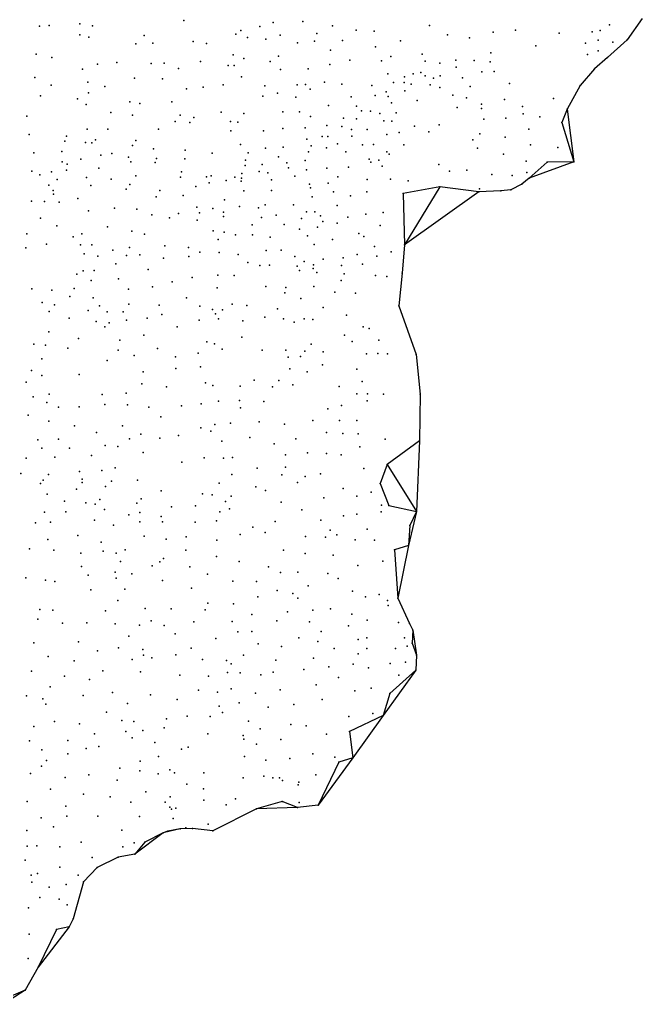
# Model space of a CAD drawing. Header units: millimetres. Extents: x 399711 to 433151, y 4365450 to 4409174.
# Drawn here: x 406354 to 413009, y 4365765 to 4376384 of the extents above; entities that cross this region are included whole.
import ezdxf

# ---------------------------------------------------------------- set-up
doc = ezdxf.new("R2010")
doc.units = ezdxf.units.MM
doc.layers.add('边界', color=7, linetype='Continuous')

msp = doc.modelspace()

# ---------------------------------------------------------------- linework, layer by layer
for p in [(408108.547, 4376378.002, 31.3), (409380.375, 4376366.63, 30.04), (406564.811, 4376315.405, 33.244), (406665.738, 4376323.046, 33.03), (406994.617, 4376343.562, 32.597), (407129.977, 4376319.659, 32.608), (408715.611, 4376271.444, 32.084), (408921.349, 4376313.615, 32.15), (409064.108, 4376357.539, 30.233), (409696.787, 4376321.306, 29.717), (409951.981, 4376273.88, 29.846), (410143.285, 4376262.425, 30.1), (410734.202, 4376323.714, 30.142), (411416.158, 4376254.131, 30.5), (411654.122, 4376272.711, 30.5), (412473.461, 4376257.595, 28.9), (412559.315, 4376269.43, 27.6), (412661.451, 4376331.563, 25.4), (406994.099, 4376225.877, 32.928), (407092.719, 4376201.048, 32.875), (407684.248, 4376216.375, 31.952), (408207.939, 4376151.439, 31.399), (408664.746, 4376231.049, 30.575), (408787.116, 4376194.503, 30.442), (408985.335, 4376178.446, 30.16), (409138.34, 4376221.899, 31.628), (409505.131, 4376157.841, 32.103), (409531.31, 4376238.078, 29.777), (409806.15, 4376162.421, 29.844), (410425.598, 4376159.345, 30.4), (410927.884, 4376222.943, 31.563), (411162.534, 4376193.489, 30.8), (412123.265, 4376240.656, 29.5), (412540.072, 4376165.875, 25.1), (412696.977, 4376146.643, 25.4), (412847.961, 4376171.792, 28.7), (407595.404, 4376126.613, 32.05), (407777.488, 4376134.311, 33.431), (408348.312, 4376132.889, 31.175), (409324.275, 4376139.899, 31.737), (409675.322, 4376060.262, 30.559), (410157.858, 4376094.662, 30.245), (411871.636, 4376105.491, 30.3), (412402.223, 4376134.132, 25.9), (412539.734, 4376054.774, 26.3), (406527.943, 4376017.18, 33.493), (406694.197, 4375980.596, 33.779), (408285.076, 4375939.869, 31.2), (408285.109, 4375939.841, 31.201), (408634.607, 4376009.557, 30.764), (408749.839, 4375971.722, 30.604), (409032.658, 4375939.763, 30.6), (409118.695, 4375996.472, 31.587), (409882.286, 4375954.831, 30.178), (410222.085, 4375945.425, 30.246), (410322.411, 4375992.921, 31.032), (410655.829, 4376015.956, 30.103), (410690.32, 4375943.254, 30.3), (411015.522, 4375954.619, 30), (411212.807, 4375951.237, 25.6), (411385.566, 4375937.064, 28.7), (411390.723, 4376031.123, 30.6), (412424.614, 4376013.501, 25.1), (412638.086, 4375981.614, 29.4), (407022.872, 4375858.275, 33.125), (407183.327, 4375910.15, 32.7), (407391.651, 4375929.607, 32.4), (407758.361, 4375917.418, 33.1), (407897.601, 4375920.796, 32.9), (408050.288, 4375863.432, 31.7), (408581.806, 4375896.509, 31.1), (408644.328, 4375895.42, 30.976), (409141.46, 4375852.315, 30.6), (409438.985, 4375859.688, 30.801), (409670.639, 4375908.721, 30.1), (410846.129, 4375922.14, 30.126), (411021.998, 4375880.371, 29.2), (411294.029, 4375828.831, 27.8), (411426.822, 4375831.408, 28.7), (412501.271, 4375860.224, 27.8), (406513.855, 4375769.426, 33.86), (407578.558, 4375760.331, 32.3), (407878.389, 4375754.494, 31.8), (408725.645, 4375775.659, 30.715), (410290.026, 4375806.097, 30.446), (410466.212, 4375774.092, 30.4), (410560.012, 4375808.072, 29.7), (410640.834, 4375823.326, 30.532), (410687.241, 4375787.814, 30.237), (410776.981, 4375760.965, 26.86), (410848.793, 4375787.439, 33.273), (411089.039, 4375764.407, 25.1), (406690.063, 4375685.415, 33.872), (407079.761, 4375720.118, 33.125), (407263.152, 4375670.829, 32.8), (408136.881, 4375647.904, 31.707), (408315.793, 4375664.288, 31.608), (408527.291, 4375688.319, 31.3), (408972.809, 4375678.008, 31.3), (409319.887, 4375691.289, 30.3), (409407.565, 4375694.65, 30.395), (409458.386, 4375643.678, 30.2), (409610.525, 4375717.333, 30.2), (409798.082, 4375695.706, 30.414), (410118.234, 4375684.218, 30.5), (410350.711, 4375715.76, 30.6), (410463.315, 4375715.158, 33.9), (410471.714, 4375627.463, 30.4), (410539.636, 4375697.092, 30.1), (410742.265, 4375690.38, 33.671), (410845.065, 4375660.175, 29.721), (411168.972, 4375670.348, 26.6), (411589.267, 4375702.56, 24.6), (412347.297, 4375683.978, 28.8), (406574.117, 4375573.248, 36.4), (406969.373, 4375540.812, 33.437), (407086.295, 4375603.079, 33.261), (408952.901, 4375569.23, 30.844), (409107.984, 4375600.502, 30.8), (409306.192, 4375556.771, 30.3), (409896.702, 4375560.255, 30.686), (410154.108, 4375577.35, 30.6), (410270.54, 4375613.548, 30.1), (410292.953, 4375566.63, 29.9), (410602.801, 4375521.306, 26.6), (410986.26, 4375580.151, 30.3), (411131.969, 4375552.294, 30.5), (411538.209, 4375532.593, 29.603), (412059.633, 4375543.298, 29.869), (407061.244, 4375481.302, 33.067), (407528.931, 4375507.048, 32.396), (407635.56, 4375488.944, 32.446), (407979.63, 4375507.39, 31.9), (409655.063, 4375469.117, 30.8), (409953.815, 4375461.6, 30.6), (410006.41, 4375411.245, 33.9), (410102.287, 4375408.705, 30.6), (410327.463, 4375498.524, 30.6), (411030.434, 4375448.033, 30.856), (411291.482, 4375483.374, 30.23), (411292.818, 4375435.663, 30.432), (411730.271, 4375456.754, 29.879), (412208.177, 4375428.123, 29.542), (406429.51, 4375354.92, 34.536), (407327.402, 4375392.594, 32.8), (407556.849, 4375364.844, 32.457), (408013.58, 4375296.686, 31.865), (408068.781, 4375365.337, 31.988), (408214.374, 4375340.903, 31.57), (408507.822, 4375398.41, 31.4), (408606.813, 4375297.911, 31.378), (408748.57, 4375383.883, 31.2), (409164.739, 4375400.28, 30.3), (409344.554, 4375401.557, 31), (409462.67, 4375349.736, 30.99), (409816.643, 4375332.566, 31.1), (409955.921, 4375327.676, 20.7), (410202.522, 4375382.292, 30.589), (410247.505, 4375304.884, 30.476), (410333.02, 4375300.739, 29.649), (410377.1, 4375391.253, 29.481), (411314.9, 4375323.054, 30.199), (411549.955, 4375333.466, 29.978), (411735.796, 4375379.223, 30.047), (411916.733, 4375348.495, 29.737), (407072.603, 4375216.012, 33.288), (407296.417, 4375216.08, 36.4), (407837.503, 4375215.535, 32.3), (408171.268, 4375286.001, 32.52), (408610.009, 4375196.456, 32), (408685.225, 4375289.24, 31.365), (408959.343, 4375196.904, 31.1), (409164.739, 4375222.897, 30.3), (409405.711, 4375228.646, 31), (409635.625, 4375253.405, 31.2), (409797.641, 4375243.921, 33.7), (409899.508, 4375212.367, 30.4), (410068.541, 4375211.893, 30.778), (410574.759, 4375246.392, 30.867), (410839.466, 4375260.797, 30.682), (411796.651, 4375214.071, 29.8), (412151.078, 4375288.088, 29.389), (406451.566, 4375158.499, 28.841), (406835.232, 4375085.884, 28.198), (406853.948, 4375140.781, 33.821), (407162.06, 4375101.875, 33.705), (407593.111, 4375095.607, 31.877), (409421.889, 4375107.758, 31.2), (409586.343, 4375139.01, 33.5), (409647.333, 4375136.2, 30.1), (409902.894, 4375139.647, 30.972), (410279.306, 4375159.302, 29.657), (410410.663, 4375178.859, 26.1), (410728.611, 4375187.148, 33.259), (411199.686, 4375100.886, 30.241), (411273.865, 4375165.552, 30.296), (411543.019, 4375129.088, 29.8), (406803.987, 4374977.865, 27.997), (407056.717, 4375071.553, 27.607), (407122.815, 4375068.063, 30.797), (407558.056, 4375040.738, 32.795), (407781.609, 4375006.365, 32.62), (408121.614, 4374992.934, 32.828), (408712.82, 4375052.986, 31.2), (408979.811, 4375011.287, 31.643), (409168.714, 4375023.873, 31.39), (409470.613, 4375036.879, 30.1), (409632.057, 4375017.784, 31), (409751.187, 4375059.48, 30.769), (410019.592, 4375049.99, 30.668), (410134.98, 4375052.004, 29.459), (410462, 4375047.555, 30.751), (411249.548, 4375011.445, 30.162), (411813.691, 4375048.108, 29.621), (412108.93, 4375020.673, 29.362), (406503.592, 4374963.504, 28.375), (407005.208, 4374895.608, 29.996), (407220.313, 4374937.295, 27.288), (407338.364, 4374956.358, 33.703), (407516.467, 4374915.514, 33.025), (407816.746, 4374901.346, 35.9), (408117.059, 4374898.304, 32.632), (408409.873, 4374960.959, 32.936), (408765.936, 4374885.046, 32.219), (408795.78, 4374961.212, 31.462), (409121.497, 4374919.866, 31.248), (409404.959, 4374881.132, 31.089), (409442.459, 4374972.709, 31.014), (409841.619, 4374971.793, 31.137), (410088.403, 4374894.685, 29.95), (410192.976, 4374883.974, 28.293), (410278.955, 4374974.13, 28.257), (410304.612, 4374948.896, 30.509), (411527.393, 4374949.23, 29.605), (411769.147, 4374875.246, 29.764), (406480.726, 4374768.387, 33.605), (406807.226, 4374865.415, 28.608), (406807.226, 4374865.385, 28.617), (406852.398, 4374776.513, 34.978), (406859.346, 4374841.689, 30.054), (407199.139, 4374799.651, 30.2), (407538.967, 4374865.611, 29.954), (407799.569, 4374858.476, 32.817), (408764.709, 4374826.075, 31.6), (408944.575, 4374837.83, 31.4), (409209.743, 4374856.42, 30.6), (409228.233, 4374802.047, 31.115), (409419.403, 4374780.548, 31.41), (409635.315, 4374797.779, 31.052), (409867.444, 4374807.838, 31.128), (410106.011, 4374862.228, 25.8), (410229.965, 4374821.242, 29.667), (410835.547, 4374837.856, 31.195), (411134.141, 4374778.857, 29.999), (411992.325, 4374862.737, 29.539), (412278.543, 4374865.544, 31.197), (406567.405, 4374725.999, 36.211), (406690.864, 4374761.22, 33.745), (406753.537, 4374676.66, 36.289), (407068.008, 4374698.866, 34.1), (407329.265, 4374682.983, 34.02), (407595.454, 4374716.978, 30.4), (408070.999, 4374702.078, 32.4), (408083.887, 4374759.54, 31.651), (408349.48, 4374704.916, 31.311), (408399.081, 4374715.938, 34.7), (408559.145, 4374667.824, 31.177), (408653.669, 4374702.203, 34.8), (408721.717, 4374659.644, 31.8), (408722.971, 4374690.402, 31.3), (408728.502, 4374740.907, 31.3), (408914.718, 4374764.805, 34.4), (409006.682, 4374748.977, 31.2), (409046.577, 4374674.537, 31.431), (409294.207, 4374714.851, 31.298), (409754.692, 4374706.019, 31.171), (410068.708, 4374677.302, 30.6), (410317.429, 4374682.925, 34.13), (410505.449, 4374663.539, 31.405), (410947.896, 4374765.218, 30.3), (411403.2, 4374729.961, 29.8), (411620.276, 4374720.455, 29.962), (411775.568, 4374751.953, 29.769), (411802.424, 4374691.841, 30.807), (406662.26, 4374617.946, 32.3), (406709.996, 4374558.681, 33.699), (407113.891, 4374612.818, 32.3), (407491.076, 4374573.303, 32.3), (407529.118, 4374622.481, 34.1), (407850.551, 4374561.76, 26.6), (408235.856, 4374601.826, 32.4), (408379.237, 4374640.282, 32.347), (408749.191, 4374557.776, 32.2), (409043.514, 4374558.496, 31.797), (409452.455, 4374626.524, 31.293), (409463.546, 4374589.342, 31.238), (409649.682, 4374638.458, 31.076), (410846.363, 4374597.896, 31.784), (411269.096, 4374578.207, 29.929), (411496.998, 4374557.791, 29.8), (411604.054, 4374566.834, 30.114), (411722.508, 4374627.463, 29.694), (406477.143, 4374447.506, 32.772), (406713.378, 4374521.857, 32.694), (406974.958, 4374474.864, 32.405), (407810.084, 4374493.595, 28.5), (408098.731, 4374506.302, 32.2), (408543.132, 4374461.485, 32.757), (409479.488, 4374493.444, 31.549), (409706.844, 4374546.926, 31.6), (409888.886, 4374504.649, 29.4), (410064.484, 4374544.69, 30.9), (410453.958, 4374528.43, 31.715), (411262.856, 4374546.204, 31.102), (406617.754, 4374441.361, 32.781), (406775.701, 4374436.327, 32.814), (407089.348, 4374342.61, 32.397), (407364.482, 4374369.88, 32.5), (407603.851, 4374360.292, 32.631), (408245.956, 4374382.98, 25.9), (408419.351, 4374365.938, 31.982), (408704.593, 4374388.305, 31.8), (408906.499, 4374373.809, 31.863), (408978.126, 4374405.879, 31.977), (409281.084, 4374405.185, 31.757), (409747.6, 4374400.797, 24.2), (406573.914, 4374265.841, 32.906), (407764.31, 4374301.584, 32.539), (407955.318, 4374267.884, 32.4), (408051.16, 4374313.15, 30.6), (408251.547, 4374244.125, 30.4), (408276.698, 4374320.811, 28.886), (408530.776, 4374281.266, 27.3), (408533.415, 4374328.504, 31.822), (408936.455, 4374273.154, 31.446), (409095.565, 4374296.2, 27.109), (409364.743, 4374260.946, 29.424), (409419.819, 4374330.559, 31.158), (409510.264, 4374331.116, 31.089), (409567.946, 4374287.522, 25.787), (409861.169, 4374274.429, 30.9), (410053.929, 4374305.842, 30.6), (410240.95, 4374324.435, 27.7), (406748.896, 4374181.653, 32.83), (407292.632, 4374171.585, 32.6), (408422.922, 4374130.037, 30.154), (408838.609, 4374193.703, 27.73), (409180.345, 4374195.508, 29.5), (409343.893, 4374146.187, 26.9), (409537.581, 4374167.456, 29.509), (409595.397, 4374227.087, 28.243), (409748.264, 4374211.002, 31.5), (410209.047, 4374186.3, 30.8), (406429.242, 4374096.735, 33.041), (406923.3, 4374066.252, 34.8), (407015.799, 4374097.492, 32.492), (407552.191, 4374124.428, 32.681), (407686.459, 4374092.142, 32.613), (408474.256, 4374035.13, 31.609), (408538.165, 4374115.002, 30.392), (408659.44, 4374087.819, 31.1), (408842.277, 4374087.712, 29.928), (409029.604, 4374059.519, 27.228), (409428.751, 4374074.234, 30.1), (409699.035, 4374035.542, 31.674), (409979.137, 4374101.342, 31.7), (410032.995, 4374069.013, 30.7), (406417.871, 4373948.401, 33.169), (406639.646, 4373987.708, 34.834), (407003.805, 4373980.741, 34.857), (407123.287, 4373978.383, 32.648), (407348.296, 4373920.997, 33.602), (407526.637, 4373952.056, 32.344), (407903.342, 4373967.599, 32.238), (408157.541, 4373951.244, 31.806), (408989.347, 4373917.415, 31.63), (409147.2, 4373923.178, 31.4), (409500.289, 4373981.712, 31.4), (410146.786, 4373962.026, 30.7), (410468.657, 4373980.334, 32.013), (407042.107, 4373882.903, 32.696), (407187.936, 4373856.257, 32.791), (407495.289, 4373866.852, 32.707), (407636.217, 4373872.493, 32.495), (407891.21, 4373837.855, 32.276), (408161.957, 4373853.634, 31.686), (408277.08, 4373899.827, 32.693), (408485.357, 4373897.423, 32.885), (408690.141, 4373875.458, 32), (409296.397, 4373853.304, 31.2), (409596.991, 4373827.44, 31.334), (409810.97, 4373840.721, 31.1), (409961.419, 4373876.409, 30.497), (410171.985, 4373859.031, 31.019), (410325.435, 4373904.87, 27.8), (407148.493, 4373704.864, 32.602), (407378.68, 4373777.143, 32.8), (407725.877, 4373715.73, 32.3), (408792.393, 4373791.597, 32.1), (408921.579, 4373757.704, 30.962), (409023.496, 4373762.277, 32.007), (409321.023, 4373751.842, 31.694), (409343.671, 4373704.106, 32.359), (409393.699, 4373801.88, 32.7), (409491.684, 4373726.249, 33), (409493.896, 4373764.801, 31.1), (409794.675, 4373756.524, 30.3), (410019.662, 4373770.766, 30.2), (406964.207, 4373664.082, 34.5), (407030.307, 4373701.164, 32.778), (407408.086, 4373616.106, 32.6), (408197.275, 4373629.024, 31.684), (408471.967, 4373655.962, 31.271), (408645.867, 4373651.834, 31.4), (409531.068, 4373682.435, 31.6), (409790.207, 4373598.477, 30.2), (409823.908, 4373670.631, 30.653), (410156.14, 4373650.826, 30.749), (410277.008, 4373639.437, 31.169), (410441.022, 4373675.873, 32.164), (406483.529, 4373509.368, 33.4), (406696.125, 4373496.091, 34.3), (406935.959, 4373511.116, 33.361), (407115.121, 4373596.733, 29.547), (407517.132, 4373505.586, 34.1), (407774.169, 4373530.492, 32.2), (407983.711, 4373583.559, 32.1), (408465.23, 4373520.795, 31.345), (408982.938, 4373535.215, 31.3), (409198.85, 4373523.69, 31.783), (409499.295, 4373533.422, 31.458), (406888.794, 4373427.638, 33.747), (407138.878, 4373411.481, 33.5), (408134.476, 4373412.364, 31.8), (409189.009, 4373465.421, 31.005), (409359.359, 4373405.184, 30.7), (409722.531, 4373474.54, 30.1), (409943.062, 4373461.51, 29.7), (406593.142, 4373363.137, 33.99), (406725.838, 4373338.198, 29.441), (407204.397, 4373326.355, 33.4), (407518.443, 4373344.049, 32.74), (407843.13, 4373332.633, 32.027), (408278.026, 4373321.935, 31.743), (408413.297, 4373286.986, 31.486), (408520.525, 4373285.565, 31.721), (408624.354, 4373343.59, 31.5), (408780.067, 4373329.395, 31.412), (409111.036, 4373295.992, 31.244), (409596.122, 4373310.417, 30.696), (410405.995, 4373328.141, 31.997), (406667.274, 4373268.003, 33.903), (406879.564, 4373196.332, 33.4), (407084.478, 4373275.386, 33.6), (407286.375, 4373264.415, 33.388), (407457.201, 4373264.136, 33.34), (407494.751, 4373174.157, 32.669), (407714.257, 4373194.289, 32.237), (407872.51, 4373233.443, 32.17), (408272.764, 4373173.033, 31.779), (408447.884, 4373239.838, 32.022), (408479.04, 4373186.43, 31.591), (408973.209, 4373204.048, 31.8), (409172.382, 4373189.597, 31.5), (409395.595, 4373187.439, 31.294), (409486.963, 4373180.954, 30.8), (409848.698, 4373225.93, 29.825), (407171.213, 4373157.808, 32.9), (407261.186, 4373102.584, 33.315), (407310.368, 4373146.22, 32.9), (408036.253, 4373103.386, 31.9), (408739.684, 4373166.224, 31.532), (409287.277, 4373151.674, 30.9), (410026.076, 4373101.127, 30.4), (410090.231, 4373084.985, 31.462), (406664.443, 4373047.6, 33.242), (406981.966, 4372979.238, 33.232), (407680.798, 4373015.103, 32.4), (408728.217, 4372991.279, 32), (409826.98, 4373012.476, 30.18), (406504.467, 4372917.426, 33.329), (406628.845, 4372907.867, 33.294), (406865.946, 4372875.739, 33.4), (407421.958, 4372958.46, 32.868), (407826.678, 4372871.385, 32), (408353.271, 4372942.76, 31.73), (408434.753, 4372919.512, 32.061), (408517.854, 4372863.354, 32.185), (409469.759, 4372918.106, 30.568), (409907.931, 4372946.297, 31.6), (410191.601, 4372958.431, 28.3), (406587.746, 4372759.995, 33.88), (407405.701, 4372852.783, 33.9), (407576.011, 4372795.42, 32.6), (408019.753, 4372781.443, 31.9), (408260.638, 4372822.344, 31.839), (408943.6, 4372853.091, 32.134), (409196.709, 4372851.705, 31.6), (409223.306, 4372777.172, 33.2), (409356.528, 4372785.044, 30.615), (409401.801, 4372843.272, 31.093), (409597.439, 4372834.156, 30.955), (410061.234, 4372814.675, 32.159), (410182.887, 4372817.063, 33.353), (410286.407, 4372814.268, 32.784), (410593.919, 4372807.869, 33.156), (407287.335, 4372741.14, 34.16), (408020.655, 4372656.182, 31.9), (408287.549, 4372674.288, 31.844), (409241.646, 4372653.26, 30.6), (409589.905, 4372694.542, 30.7), (409958.003, 4372648.519, 32), (406479.662, 4372633.896, 34.174), (406587.514, 4372583.364, 33.976), (406989.296, 4372591.732, 33.857), (407671.526, 4372621.005, 32.336), (409426.749, 4372621.783, 30.5), (406420.063, 4372511.525, 33.967), (407659.674, 4372491.567, 32.829), (407921.13, 4372460.513, 32.3), (408339.12, 4372504.002, 31.481), (408418.527, 4372474.632, 31.806), (408709.04, 4372467.838, 31.1), (408859.82, 4372532.438, 31.909), (409054.363, 4372459.54, 30.554), (409124.928, 4372527.375, 32.077), (409274.38, 4372481.655, 30.7), (409768.835, 4372464.334, 31.4), (410014.708, 4372516.801, 31.4), (406495.23, 4372355.125, 33.8), (406667.612, 4372381.131, 33.6), (407234.257, 4372379.442, 32.6), (407490.105, 4372392.96, 32.447), (409959.462, 4372384.466, 31.09), (410071.859, 4372386.017, 31.742), (410243.203, 4372384.31, 33.191), (410634.149, 4372380.963, 33.848), (406640.989, 4372293.152, 33.474), (406768.766, 4372242.094, 33.859), (406988.292, 4372248.246, 33.883), (407263.281, 4372273.208, 33.074), (407506.5, 4372266.878, 32.6), (407733.434, 4372244.375, 32.2), (408081.968, 4372258.129, 31.5), (408291.695, 4372280.13, 31.234), (408478.673, 4372306.495, 31.276), (408703.46, 4372314.428, 31.027), (408712.749, 4372235.535, 31.027), (408962.9, 4372302.453, 30.8), (409646.181, 4372226.301, 30.329), (409795.023, 4372262.366, 29.7), (410068.599, 4372311.079, 28.7), (406442.464, 4372158.203, 33.539), (407861.56, 4372139.08, 32), (406663.966, 4372094.592, 33.326), (406938.768, 4372044.784, 32.903), (407450.722, 4372044.649, 32.725), (408290.602, 4372022.81, 31.766), (408440.195, 4372058.141, 31.688), (408606.873, 4372071.124, 31.6), (408912.146, 4372086.909, 32.348), (409184.876, 4372063.285, 31.4), (409486.509, 4372099.282, 30.341), (409771.731, 4372100.984, 30.322), (409956.215, 4372101.016, 31.246), (406767.139, 4371899.995, 33.2), (407173.334, 4371972.893, 32.7), (407525.845, 4371905.446, 31.825), (407648.206, 4371954.737, 31.874), (407851.632, 4371913.035, 31.8), (408052.183, 4371940.664, 31.9), (408396.169, 4371986.522, 32.1), (408814.9, 4371920.145, 32.2), (409304.142, 4371904.382, 31.2), (409632.005, 4371974.304, 30.344), (409807.589, 4371962.483, 29.8), (409973.225, 4371959.585, 30.867), (410261.955, 4371900.983, 33.243), (406546.449, 4371895.554, 33.6), (406588.486, 4371803.655, 33.655), (406884.764, 4371805.383, 32.95), (407267.607, 4371833.849, 32.174), (407403.168, 4371822.797, 32.131), (408513.234, 4371880.211, 32.665), (409074.644, 4371852.017, 31.2), (409988.53, 4371820.165, 31.2), (410627.111, 4371885.28, 34.543), (406420.125, 4371697.383, 34.2), (406727.149, 4371707.553, 33.3), (407121.15, 4371726.444, 32.399), (407673.067, 4371757.32, 32.401), (408325.256, 4371702.454, 28.7), (408531.159, 4371699.232, 31.792), (408627.309, 4371703.795, 31.7), (409195.736, 4371733.449, 31.138), (409430.637, 4371756.314, 30.9), (409633.029, 4371749.091, 30.7), (409791.534, 4371734.837, 29.6), (407372.291, 4371594.73, 30), (408086.3, 4371655.155, 32.952), (408892.96, 4371592.69, 31.313), (409194.904, 4371601.676, 30.902), (410030.961, 4371586.298, 31.744), (410282.911, 4371630.602, 33.523), (406363.185, 4371535.763, 34.218), (406659.989, 4371524.17, 33.416), (406991.428, 4371556.799, 32.714), (407018.603, 4371473.884, 33), (407231.057, 4371565.249, 32.146), (408621.143, 4371522.017, 31.7), (409155.902, 4371521.149, 30.845), (409406.304, 4371502.219, 31.213), (409569.241, 4371530.312, 31.457), (406573.051, 4371427.18, 34.689), (406601.528, 4371463.537, 33.5), (407019.322, 4371438.676, 34.136), (407269.685, 4371397.018, 32.09), (407332.933, 4371453.114, 33.286), (407610.85, 4371463.595, 32.736), (408487.126, 4371431.193, 31.7), (408876.687, 4371393.168, 31.5), (409324.418, 4371439.506, 30.9), (409810.183, 4371374.09, 31.6), (410208.674, 4371428.371, 31.4), (406644.441, 4371314.361, 32.7), (406958.055, 4371365.271, 32.767), (407652.606, 4371264.323, 31.2), (407865.477, 4371348.853, 32.336), (408305.523, 4371315.927, 32.458), (408410.455, 4371305.482, 29.5), (408614.218, 4371293.028, 31.6), (408980.923, 4371351.061, 31.641), (409603.496, 4371274.848, 31.5), (409957.051, 4371290.306, 31.463), (410111.99, 4371335.871, 31.6), (406832.637, 4371238.377, 32.8), (407061.042, 4371222.095, 32.344), (407159.573, 4371204.74, 33.76), (407209.697, 4371256.757, 32.353), (407605.216, 4371216.311, 31.896), (407975.19, 4371178.177, 31.9), (408232.83, 4371190.033, 31.8), (408551.478, 4371236.016, 31.703), (408596.766, 4371155.647, 31.9), (409150.128, 4371226.56, 31.4), (410221.713, 4371197.513, 33.762), (410299.263, 4371193.036, 34.465), (406615.982, 4371121.421, 34), (406844.816, 4371124.502, 32.8), (407260.324, 4371151.152, 32.1), (407519.926, 4371094.051, 31.485), (407638.419, 4371117.69, 31.942), (407864.091, 4371075.645, 33.303), (408491.759, 4371125.655, 32.059), (409369.852, 4371144.166, 32.135), (409816.893, 4371081.728, 31.5), (409956.38, 4371100.288, 31.58), (410217.094, 4371125.663, 28.7), (410595.443, 4371126.745, 34.809), (406520.586, 4371006.375, 33.789), (406681.582, 4371013.243, 32.6), (407153.334, 4371034.264, 32.2), (407354.288, 4370980.592, 32.2), (407637.491, 4371017.734, 32.1), (407879.612, 4371016.374, 32.426), (408227.745, 4371013.886, 32.1), (408455.922, 4371027.187, 31.6), (408845.67, 4370959.25, 31.448), (409085.025, 4371020.693, 31.426), (409573.383, 4371034.076, 31.375), (410524.916, 4370980.085, 34.72), (406972.297, 4370873.062, 32.6), (407681.741, 4370863.859, 32.4), (408132.479, 4370857.106, 32.231), (408710.948, 4370883.589, 31.432), (408978.174, 4370903.376, 31.314), (409407.222, 4370860.502, 31.498), (409621.689, 4370855.308, 31.089), (409673.64, 4370928.856, 31.05), (409742.798, 4370879.297, 31.585), (410067.26, 4370939.797, 31.7), (406457.3, 4370730.232, 33.719), (406654.275, 4370830.099, 30.6), (407224.137, 4370800.438, 32.5), (407917.851, 4370834.028, 32.524), (408459.872, 4370823.242, 31.7), (409940.248, 4370826.154, 31.9), (410146.764, 4370820.897, 32.938), (410509.333, 4370763.594, 35.329), (406716.207, 4370715.224, 33.564), (407005.415, 4370684.36, 33.235), (407243.879, 4370704.099), (407383.555, 4370683.453), (407480.121, 4370718.37, 32.367), (407891.048, 4370627.238, 32.546), (408130.567, 4370716.031, 32.103), (408458.613, 4370647.589, 31.6), (409172.86, 4370715.502, 31.3), (409406.302, 4370677.529, 31.5), (409703.526, 4370661.324, 31.8), (410359.118, 4370716.679, 34.112), (407013.595, 4370539.273, 32.458), (407428.44, 4370594.601, 32.703), (407767.697, 4370546.528, 32.371), (407850.168, 4370589.534, 32.954), (408170.077, 4370534.828, 32.094), (408699.26, 4370594.46, 31.4), (409012.132, 4370537.5, 31.441), (409969.581, 4370549.533, 32.1), (410234.994, 4370596.82, 36.225), (406416.169, 4370418.304, 33.1), (407084.929, 4370446.398, 32.6), (407374.331, 4370478.919, 32.436), (407383.078, 4370416.429, 32.571), (407552.398, 4370460.07, 32.167), (408360.428, 4370457.876, 31.6), (409143.046, 4370474.442, 31.564), (409325.957, 4370480.989, 31.847), (409648.862, 4370466.624, 27.6), (409756.672, 4370412.765, 32.6), (406626.736, 4370395.092, 32.57), (406729.518, 4370380.026, 32.569), (407879.851, 4370389.318, 32.3), (408188.241, 4370306.759, 31.769), (408631.037, 4370383.634, 31.4), (408883.985, 4370378.345, 31.4), (409438.609, 4370334.16, 31.7), (407111.238, 4370290.123, 32.6), (407478.179, 4370299.083, 32.112), (408897.538, 4370216.27, 32.4), (409105.076, 4370284.926, 31.3), (409275.047, 4370250.566, 28.1), (409327.85, 4370202.774, 32.4), (409911.285, 4370274.731, 32.2), (410052.035, 4370214.364, 32.075), (410197.606, 4370242.12, 32.926), (410395.071, 4370201.109, 37.768), (407400.356, 4370176.567, 31), (408363.648, 4370146.691, 30.8), (408639.452, 4370140.721, 32.15), (410285.9, 4370177.329, 36.042), (410294.023, 4370121.783, 37.202), (406568.689, 4370079.709, 32.823), (406705.124, 4370073.086, 32.683), (407268.944, 4370065.056, 32.476), (407695.624, 4370092.469, 32.063), (407970.433, 4370087.521, 31.976), (408335.476, 4370075.933, 32.1), (408833.449, 4370028.49, 32.6), (409215.826, 4370055.519, 32.5), (409486.183, 4370074.256, 32.5), (409677.385, 4370088.192, 32.8), (409902.957, 4370029.512, 31.9), (406546.447, 4369977.919, 33.028), (406809.286, 4369934.682, 32.8), (407071.804, 4369936.625, 32.7), (407374.747, 4369926.905, 32.4), (407634.521, 4369911.815, 32.039), (407757.93, 4369957.565, 33.3), (407897.175, 4369910.069, 31.77), (408214.83, 4369948.043, 32.3), (408626.137, 4369953.162, 32.485), (409103.178, 4369958.283, 32.6), (409451.944, 4369948.325, 32.5), (409868.373, 4369905.705, 31.9), (410068.423, 4369966.638, 34.66), (410403.48, 4369939.95, 37.303), (410520.083, 4369931.071, 44.405), (407520.59, 4369794.759, 32.3), (408015.389, 4369821.361, 32.2), (408683.676, 4369842.136, 33.4), (408836.6, 4369845.862, 32.617), (409337.607, 4369776.484, 32.493), (409577.235, 4369845.014, 27.713), (410065.492, 4369776.54, 33.1), (410466.442, 4369777.386, 36.7), (410557.709, 4369858.094, 44.507), (406503.065, 4369724.81, 32.9), (406980.409, 4369734.519, 32.7), (407409.749, 4369670.386, 32.3), (408451.454, 4369769, 32.7), (408901.393, 4369711.815, 32.7), (409151.591, 4369684.376, 32.6), (409542.423, 4369736.478, 32.886), (409971.493, 4369761.066, 31.424), (410497.745, 4369688.436, 35.1), (410548.845, 4369720.765, 36.3), (406656.749, 4369577.8, 32.743), (407184.589, 4369637.353, 32.6), (407669.55, 4369654.07, 32.47), (407677.402, 4369590.349, 33.166), (407766.6, 4369563.79, 32.079), (408020.46, 4369596.713, 32.3), (408184.407, 4369665.965, 32.4), (408747.172, 4369590.826, 32.94), (409715.356, 4369662.203, 32.524), (409973.381, 4369607.448, 31.447), (410063.776, 4369663.109, 33.101), (410372.193, 4369662.518, 37.111), (410595.385, 4369592.413, 36.4), (406933.739, 4369530.47, 32.6), (407553.711, 4369546.71, 31.867), (408306.099, 4369544.351, 32.9), (408565.292, 4369534.444, 33.448), (408614.965, 4369500.283, 33.156), (409090.722, 4369537.544, 32.6), (409494.016, 4369561.599, 32.656), (409657.764, 4369465.982, 32.612), (409918.196, 4369497.413, 31.8), (410081.869, 4369458.326, 30), (410313.966, 4369502.297, 35.243), (410478.067, 4369515.734, 36.107), (406477.033, 4369421.849, 32.756), (406829.994, 4369368.303, 32.7), (407240.408, 4369423.612, 33.177), (407644.619, 4369415.196, 33.7), (408064.131, 4369379.6, 33.6), (408370.33, 4369367.019, 29.5), (408573.843, 4369407.778, 33.365), (408711.667, 4369403.003, 33.473), (408931.287, 4369380.7, 32.9), (409063.5, 4369409.766, 28.6), (409389.482, 4369437.053, 32.7), (409763.365, 4369352.391, 32.4), (410408.452, 4369379.355, 36.4), (410588.44, 4369430.365, 37.433), (406679.219, 4369253.783, 32.809), (407097.998, 4369331.373, 32.6), (409521.697, 4369276.138, 32.6), (406424.721, 4369156.306, 32.966), (407030.968, 4369159.294, 32.8), (407345.321, 4369193.462, 32.6), (407751.602, 4369166.592, 33.9), (408263.88, 4369216.762, 33.3), (408466.116, 4369195.385, 33.2), (408614.907, 4369231.326, 33.2), (408875.711, 4369184.119, 32.8), (409137.916, 4369221.004, 32.6), (409935.635, 4369211.111, 31.9), (410110.741, 4369238.039, 31.6), (410311.124, 4369183.279, 36.5), (406600.779, 4369123.444, 33.246), (406633.155, 4369068.289, 33.58), (407504.568, 4369073.814, 32.906), (408034.76, 4369116.743, 33.3), (408484.593, 4369048.156, 33.061), (408699.631, 4369083.516, 32.9), (409010.216, 4369035.903, 32.7), (409282.567, 4369063.599, 32.6), (409586.491, 4369118.37, 32.3), (407280.129, 4368981.012, 33.4), (408144.65, 4368938.127, 33.3), (408389.518, 4368935.828, 34.395), (408519.694, 4368977.442, 33.131), (409873.364, 4368936.077, 31.8), (410130.133, 4368969.992, 31.091), (410240.33, 4368946.205, 35.391), (406504.586, 4368831.151, 34.678), (406723.57, 4368882.548, 33.7), (406991.649, 4368858.5, 33.8), (407444.7, 4368893.336, 33.234), (407572.903, 4368881.496, 33.617), (407921.208, 4368910.518, 34.342), (408799.916, 4368884.68, 32.7), (409250.182, 4368849.495, 32.3), (409417.34, 4368835.382, 32.168), (407150.582, 4368751.972, 33.951), (407487.755, 4368776.654, 33.162), (407670.154, 4368786.497, 33.223), (407896.735, 4368815.63, 33.179), (408364.897, 4368751.78, 34.8), (408743.128, 4368734.855, 32.626), (408922.453, 4368804.877, 32.604), (409634.211, 4368746.869, 31.9), (409878.561, 4368776.643, 31.8), (406457.468, 4368676.913, 35.015), (406866.686, 4368678.787, 33.93), (407198.583, 4368616.673, 34.227), (407553.851, 4368709.493, 33.516), (407798.996, 4368659.332, 33.2), (408152.771, 4368609.102, 37.8), (408748.327, 4368693.392, 33.816), (408883.6, 4368640.938, 32.831), (409144.864, 4368690.817, 32.31), (406590.008, 4368579.032, 34.284), (406867.472, 4368536.307, 34.2), (407064.579, 4368593.375, 33.819), (407836.717, 4368508.694, 33.296), (408082.828, 4368588.438, 33.23), (408756.397, 4368506.854, 37.939), (409487.231, 4368537.744, 31.9), (409721.616, 4368500.299, 31.9), (406586.725, 4368406.06, 29.676), (406639.078, 4368466.78, 34.576), (407640.661, 4368458.642, 33.655), (408983.479, 4368470.729, 33.212), (409240.087, 4368488.804, 32.234), (409763.682, 4368447.465, 36.8), (409914.716, 4368494.803, 34.796), (406468.496, 4368326.612, 34.606), (407090.264, 4368313.657, 34.1), (407423.725, 4368384.776, 33.82), (407636.531, 4368354.902, 33.227), (407834.352, 4368324.868, 33.599), (407956.625, 4368364.431, 30.233), (408006.691, 4368334.206, 33.325), (408320.105, 4368335.346, 38.167), (408964.196, 4368298.58, 36.72), (409520.266, 4368311.564, 31.9), (406839.117, 4368285.32, 34.4), (407394.072, 4368256.983, 33.8), (408140.181, 4368211.654, 35.324), (408743.753, 4368279.407, 36.83), (409058.795, 4368280.616, 34.45), (409131.173, 4368278.773, 33.474), (409163.171, 4368253.5, 34.882), (409331.22, 4368206.129, 34.619), (409338.906, 4368233.117, 32.002), (406681.136, 4368157.803, 34.7), (407033.554, 4368105.176, 34.3), (407319.133, 4368076.839, 34.2), (407699.906, 4368129.465, 33.7), (407960.346, 4368078.7, 33.963), (408319.093, 4368162.733, 36.621), (406432.939, 4368025.96, 34.667), (406847.218, 4367977.659, 34.6), (407539.77, 4368020.517, 34.001), (407909.535, 4368021.332, 30.04), (408320.733, 4368043.284, 36.75), (408560.785, 4367991.219, 39.018), (408659.737, 4368055.328, 35.858), (409159.507, 4368028.66, 36.079), (409159.651, 4368028.598, 36.077), (409341.108, 4368015.165, 35.848), (409544.138, 4367986.638, 36.298), (406854.558, 4367870.382, 30.3), (407187.483, 4367872.407, 34.3), (407631.705, 4367866.104, 34.045), (407958.488, 4367966.31, 34.109), (407974.242, 4367947.086, 32.428), (408023.015, 4367955.034, 37.707), (408883.076, 4367947.771, 36.3), (409324.701, 4367963.456, 36.471), (406583.422, 4367853.066, 34.7), (406715.072, 4367757.934, 34.8), (407993.279, 4367845.3, 34.848), (408368.873, 4367786.056, 37.014), (406429.841, 4367717.952, 34.941), (407444.79, 4367719.318, 33.967), (407886.277, 4367690.833, 34.703), (407934.706, 4367710.527, 37.204), (408069.285, 4367735.299, 36.926), (408130.314, 4367745.703, 37.639), (408201.348, 4367740.393, 38.903), (408418.903, 4367714.82, 34.896), (406432.837, 4367550.537, 34.223), (406534.045, 4367554.918, 34.761), (407008.753, 4367593.983, 34.3), (407576.003, 4367586.533, 31.027), (407689.978, 4367593.996, 35.213), (406781.91, 4367543.381, 34.4), (407455.064, 4367542.813, 33.335), (407583.875, 4367462.99, 33.958), (406409.315, 4367399.121, 35.3), (407126.216, 4367429.862, 33.286), (407406.353, 4367431.922, 33.2), (406476.031, 4367239.737, 34.283), (406541.441, 4367257.718, 34.303), (406781.91, 4367326.804, 34.3), (406978.865, 4367240.597, 34.384), (407181.073, 4367321.781, 34.793), (406481.197, 4367165.744, 35.6), (406850.596, 4367141.306, 34.132), (407033.446, 4367168.381, 36.007), (406667.087, 4367110.093, 34.2), (406569.163, 4367000.339, 33.802), (406772.732, 4366984.107, 34.233), (406859.549, 4366923.338, 39.207), (406445.893, 4366889.555, 38.102), (406922.745, 4366773.126, 38.989), (406452.789, 4366609.817, 37.839), (406744.381, 4366660.75, 36.014), (406880.73, 4366687.716, 36.875), (406444.208, 4366349.099, 36.1), (406548.399, 4366254.501, 36), (406410.608, 4366009.071, 36.2)]:
    msp.add_point(p)
at = {"layer": 'Defpoints', "color": 3}
msp.add_lwpolyline([(413009.307, 4376398.134), (412847.961, 4376171.792), (412638.086, 4375981.614), (412501.271, 4375860.224), (412347.297, 4375683.978), (412208.177, 4375428.123), (412151.078, 4375288.088), (412278.543, 4374865.544), (411992.325, 4374862.737), (411802.424, 4374691.841), (411722.508, 4374627.463), (411604.054, 4374566.834), (411496.998, 4374557.791), (411262.856, 4374546.204), (410846.363, 4374597.896), (410453.958, 4374528.43), (410468.657, 4373980.334), (410441.022, 4373675.873), (410405.995, 4373328.141), (410593.919, 4372807.869), (410634.149, 4372380.963), (410627.111, 4371885.28), (410282.911, 4371630.602), (410208.674, 4371428.371), (410299.263, 4371193.036), (410595.443, 4371126.745), (410524.916, 4370980.085), (410509.333, 4370763.594), (410359.118, 4370716.679), (410395.071, 4370201.109), (410520.083, 4369931.071), (410557.709, 4369858.094), (410548.845, 4369720.765), (410595.385, 4369592.413), (410588.44, 4369430.365), (410311.124, 4369183.279), (410240.33, 4368946.205), (409878.561, 4368776.643), (409914.716, 4368494.803), (409763.682, 4368447.465), (409544.138, 4367986.638), (409324.701, 4367963.456), (409159.507, 4368028.66), (408883.076, 4367947.771), (408418.903, 4367714.82), (408201.348, 4367740.393), (408069.285, 4367735.299), (407934.706, 4367710.527), (407886.277, 4367690.833), (407689.978, 4367593.996), (407583.875, 4367462.99), (407406.353, 4367431.922), (407181.073, 4367321.781), (407033.446, 4367168.381), (406922.745, 4366773.126), (406880.73, 4366687.716), (406744.381, 4366660.75), (406548.399, 4366254.501), (406410.608, 4366009.071), (406138.657, 4365895.029)], dxfattribs=at)
at = {"layer": 'Defpoints', "color": 1}
msp.add_lwpolyline([(413009.307, 4376398.134), (412847.961, 4376171.792), (412638.086, 4375981.614), (412501.271, 4375860.224), (412347.297, 4375683.978), (412208.177, 4375428.123), (412151.078, 4375288.088), (412278.543, 4374865.544), (411992.325, 4374862.737), (411802.424, 4374691.841), (411722.508, 4374627.463), (411604.054, 4374566.834), (411496.998, 4374557.791), (411262.856, 4374546.204), (410846.363, 4374597.896), (410453.958, 4374528.43), (410468.657, 4373980.334), (410441.022, 4373675.873), (410405.995, 4373328.141), (410593.919, 4372807.869), (410634.149, 4372380.963), (410627.111, 4371885.28), (410282.911, 4371630.602), (410595.443, 4371126.745), (410524.916, 4370980.085), (410509.333, 4370763.594), (410395.071, 4370201.109), (410520.083, 4369931.071), (410557.709, 4369858.094), (410548.845, 4369720.765), (410595.385, 4369592.413), (410588.44, 4369430.365), (410311.124, 4369183.279), (410240.33, 4368946.205), (409914.716, 4368494.803), (409763.682, 4368447.465), (409544.138, 4367986.638), (409324.701, 4367963.456), (409159.507, 4368028.66), (408883.076, 4367947.771), (408418.903, 4367714.82), (408201.348, 4367740.393), (408069.285, 4367735.299), (407934.706, 4367710.527), (407886.277, 4367690.833), (407689.978, 4367593.996), (407583.875, 4367462.99), (407406.353, 4367431.922), (407181.073, 4367321.781), (407033.446, 4367168.381), (406922.745, 4366773.126), (406880.73, 4366687.716), (406744.381, 4366660.75), (406548.399, 4366254.501), (406410.608, 4366009.071), (406138.657, 4365895.029)], dxfattribs=at)
at = {"layer": 'Defpoints', "color": 2}
msp.add_lwpolyline([(413009.307, 4376398.134), (412847.961, 4376171.792), (412638.086, 4375981.614), (412501.271, 4375860.224), (412347.297, 4375683.978), (412208.177, 4375428.123), (412151.078, 4375288.088), (412278.543, 4374865.544), (411992.325, 4374862.737), (411802.424, 4374691.841), (411722.508, 4374627.463), (411604.054, 4374566.834), (411496.998, 4374557.791), (411262.856, 4374546.204), (410846.363, 4374597.896), (410453.958, 4374528.43), (410468.657, 4373980.334), (410441.022, 4373675.873), (410405.995, 4373328.141), (410593.919, 4372807.869), (410634.149, 4372380.963), (410627.111, 4371885.28), (410282.911, 4371630.602), (410595.443, 4371126.745), (410524.916, 4370980.085), (410509.333, 4370763.594), (410395.071, 4370201.109), (410520.083, 4369931.071), (410557.709, 4369858.094), (410595.385, 4369592.413), (410588.44, 4369430.365), (410311.124, 4369183.279), (410240.33, 4368946.205), (409914.716, 4368494.803), (409763.682, 4368447.465), (409544.138, 4367986.638), (409324.701, 4367963.456), (408883.076, 4367947.771), (408418.903, 4367714.82), (408201.348, 4367740.393), (408069.285, 4367735.299), (407934.706, 4367710.527), (407886.277, 4367690.833), (407689.978, 4367593.996), (407583.875, 4367462.99), (407406.353, 4367431.922), (407181.073, 4367321.781), (407033.446, 4367168.381), (406922.745, 4366773.126), (406880.73, 4366687.716), (406548.399, 4366254.501), (406410.608, 4366009.071), (406138.657, 4365895.029)], dxfattribs=at)
at = {"layer": 'Defpoints', "color": 6}
msp.add_lwpolyline([(413009.307, 4376398.134), (412847.961, 4376171.792), (412638.086, 4375981.614), (412501.271, 4375860.224), (412347.297, 4375683.978), (412208.177, 4375428.123), (412151.078, 4375288.088), (412278.543, 4374865.544), (411802.424, 4374691.841), (411722.508, 4374627.463), (411604.054, 4374566.834), (411496.998, 4374557.791), (411262.856, 4374546.204), (410846.363, 4374597.896), (410468.657, 4373980.334), (410441.022, 4373675.873), (410405.995, 4373328.141), (410593.919, 4372807.869), (410634.149, 4372380.963), (410627.111, 4371885.28), (410595.443, 4371126.745), (410524.916, 4370980.085), (410509.333, 4370763.594), (410395.071, 4370201.109), (410520.083, 4369931.071), (410557.709, 4369858.094), (410595.385, 4369592.413), (410588.44, 4369430.365), (410311.124, 4369183.279), (410240.33, 4368946.205), (409914.716, 4368494.803), (409544.138, 4367986.638), (409324.701, 4367963.456), (408883.076, 4367947.771), (408418.903, 4367714.82), (408201.348, 4367740.393), (408069.285, 4367735.299), (407934.706, 4367710.527), (407886.277, 4367690.833), (407689.978, 4367593.996), (407583.875, 4367462.99), (407406.353, 4367431.922), (407181.073, 4367321.781), (407033.446, 4367168.381), (406922.745, 4366773.126), (406880.73, 4366687.716), (406548.399, 4366254.501), (406410.608, 4366009.071), (406138.657, 4365895.029)], dxfattribs=at)
at = {"layer": 'Defpoints', "color": 7}
msp.add_lwpolyline([(413009.307, 4376398.134), (412847.961, 4376171.792), (412638.086, 4375981.614), (412501.271, 4375860.224), (412347.297, 4375683.978), (412208.177, 4375428.123), (412278.543, 4374865.544), (411802.424, 4374691.841), (411722.508, 4374627.463), (411604.054, 4374566.834), (411496.998, 4374557.791), (411262.856, 4374546.204), (410846.363, 4374597.896), (410468.657, 4373980.334), (410441.022, 4373675.873), (410405.995, 4373328.141), (410593.919, 4372807.869), (410634.149, 4372380.963), (410627.111, 4371885.28), (410595.443, 4371126.745), (410524.916, 4370980.085), (410509.333, 4370763.594), (410395.071, 4370201.109), (410520.083, 4369931.071), (410557.709, 4369858.094), (410595.385, 4369592.413), (410588.44, 4369430.365), (410311.124, 4369183.279), (410240.33, 4368946.205), (409914.716, 4368494.803), (409544.138, 4367986.638), (409324.701, 4367963.456), (408883.076, 4367947.771), (408418.903, 4367714.82), (408201.348, 4367740.393), (408069.285, 4367735.299), (407886.277, 4367690.833), (407583.875, 4367462.99), (407406.353, 4367431.922), (407181.073, 4367321.781), (407033.446, 4367168.381), (406922.745, 4366773.126), (406880.73, 4366687.716), (406548.399, 4366254.501), (406410.608, 4366009.071), (406138.657, 4365895.029)], dxfattribs=at)
at = {"layer": '边界', "color": 4}
msp.add_lwpolyline([(413009.307, 4376398.134), (412847.961, 4376171.792), (412638.086, 4375981.614), (412501.271, 4375860.224), (412347.297, 4375683.978), (412208.177, 4375428.123), (412278.543, 4374865.544), (411802.424, 4374691.841), (411722.508, 4374627.463), (411604.054, 4374566.834), (411496.998, 4374557.791), (411262.856, 4374546.204), (410468.657, 4373980.334), (410441.022, 4373675.873), (410405.995, 4373328.141), (410593.919, 4372807.869), (410634.149, 4372380.963), (410627.111, 4371885.28), (410595.443, 4371126.745), (410509.333, 4370763.594), (410395.071, 4370201.109), (410520.083, 4369931.071), (410557.709, 4369858.094), (410595.385, 4369592.413), (410588.44, 4369430.365), (410240.33, 4368946.205), (409914.716, 4368494.803), (409544.138, 4367986.638), (409324.701, 4367963.456), (408883.076, 4367947.771), (408418.903, 4367714.82), (408201.348, 4367740.393), (408069.285, 4367735.299), (407886.277, 4367690.833), (407583.875, 4367462.99), (407406.353, 4367431.922), (407181.073, 4367321.781), (407033.446, 4367168.381), (406922.745, 4366773.126), (406880.73, 4366687.716), (406548.399, 4366254.501), (406410.608, 4366009.071), (406024.887, 4365764.792)], dxfattribs=at)

doc.saveas('drawing.dxf')
